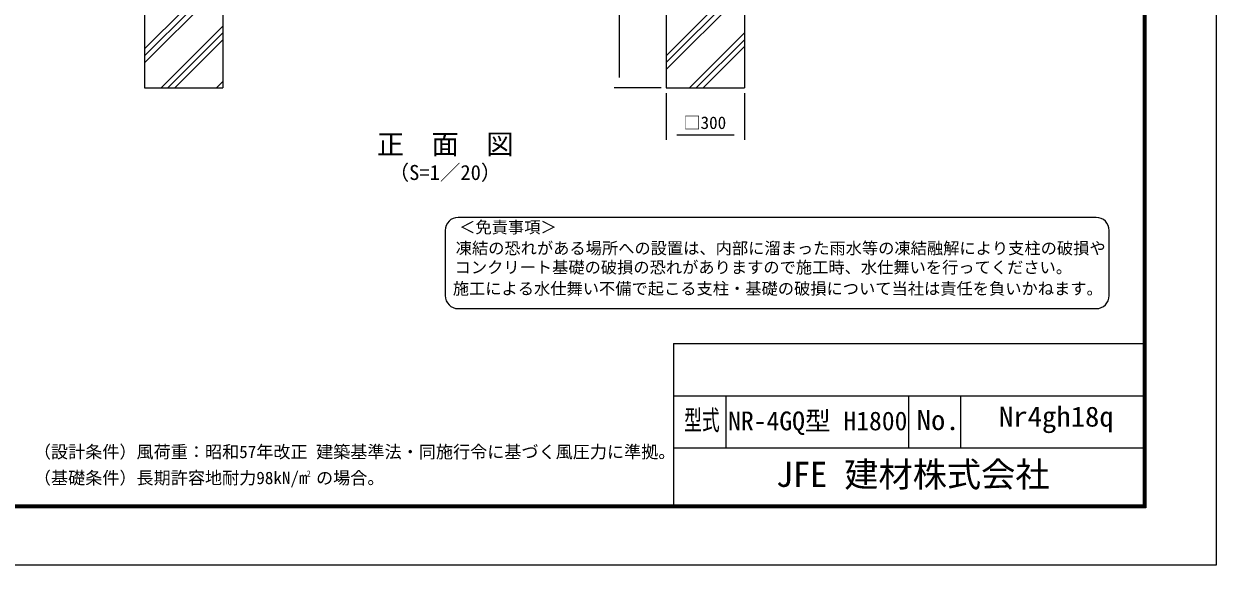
# Model space of a CAD drawing. Units: millimetres, scale not verified. Extents: x -4200 to 4200, y -2970 to 2970.
# Drawn here: x -371 to 4200, y -2970 to -893 of the extents above; entities that cross this region are included whole.
import ezdxf
from ezdxf.enums import TextEntityAlignment as Align

# ---------------------------------------------------------------- set-up
doc = ezdxf.new("R2010")
doc.units = ezdxf.units.MM
doc.header["$LTSCALE"] = 10
for name, color, linetype, lineweight in [('0-0_D-TTL-TXT', 7, 'Continuous', 25), ('0-4_D-DCR-HCH', 7, 'Continuous', 13), ('0-6_D-STR4', 7, 'Continuous', 25), ('0-7_D-STR-DIM', 7, 'Continuous', 13), ('0-C_D-TTL', 7, 'Continuous', 25)]:
    doc.layers.add(name, color=color, linetype=linetype, lineweight=lineweight)
doc.styles.add('ＭＳ ゴシック', font='')
doc.styles.get('ＭＳ ゴシック').set_extended_font_data('MS Gothic')

msp = doc.modelspace()

# ---------------------------------------------------------------- linework, layer by layer
at = {"layer": '0-0_D-TTL-TXT', "color": 2}
for p, q in [((3740.02, -1635.69), (1294.47, -1635.69)), ((1244.47, -1685.69), (1244.47, -1935.69)), ((3790.02, -1935.69), (3790.02, -1685.69)), ((1294.47, -1985.69), (3740.02, -1985.69))]:
    msp.add_line(p, q, dxfattribs=at)
for centre, start, end in [((1294.47, -1685.69), 90, 180), ((3740.02, -1685.69), 0, 90), ((1294.47, -1935.69), 180, 270), ((3740.02, -1935.69), 270, 0)]:
    msp.add_arc(centre, 50, start, end, dxfattribs=at)
at = {"layer": '0-4_D-DCR-HCH'}
for p, q in [((91.99, -1042.49), (391.99, -742.49)), ((2091.99, -1041.64), (2391.99, -741.64)), ((2091.99, -1068.15), (2391.99, -768.15)), ((91.99, -1015.98), (269.33, -838.63)), ((91.99, -989.46), (242.82, -838.63)), ((2091.99, -1015.12), (2268.48, -838.63)), ((154.95, -1138.63), (391.99, -901.59)), ((181.47, -1138.63), (391.99, -928.11)), ((207.98, -1138.63), (391.99, -954.62)), ((2180.61, -1138.63), (2391.99, -927.25)), ((2207.13, -1138.63), (2391.99, -953.77)), ((2233.64, -1138.63), (2391.99, -980.28)), ((367.08, -1138.63), (391.99, -1113.72))]:
    msp.add_line(p, q, dxfattribs=at)
at = {"layer": '0-6_D-STR4'}
for p, q in [((91.99, -538.63), (91.99, -1138.63)), ((391.99, -538.63), (391.99, -1138.63)), ((2091.99, -538.63), (2091.99, -1138.63)), ((2391.99, -538.63), (2391.99, -1138.63)), ((91.99, -1138.63), (391.99, -1138.63)), ((2091.99, -1138.63), (2391.99, -1138.63))]:
    msp.add_line(p, q, dxfattribs=at)
at = {"layer": '0-7_D-STR-DIM'}
for p, q in [((1911.99, -578.63), (1911.99, -1098.63)), ((2071.99, -1138.63), (1891.99, -1138.63)), ((2091.99, -1158.63), (2091.99, -1338.63)), ((2391.99, -1158.63), (2391.99, -1338.63)), ((2131.99, -1318.63), (2351.99, -1318.63))]:
    msp.add_line(p, q, dxfattribs=at)
at = {"layer": '0-C_D-TTL'}
for p, q in [((2120, -2120), (2120, -2740)), ((2120, -2120), (3920, -2120)), ((2120, -2320), (3920, -2320)), ((2320, -2320), (2320, -2520)), ((3020, -2320), (3020, -2520)), ((3220, -2320), (3220, -2520)), ((2120, -2520), (3920, -2520))]:
    msp.add_line(p, q, dxfattribs=at)
at = {"layer": '0-C_D-TTL', "color": 2}
msp.add_lwpolyline([(-4200, 2970), (4200, 2970), (4200, -2970), (-4200, -2970)], close=True, dxfattribs=at)
at = {"layer": '0-C_D-TTL'}
for points in [[(-3930, 2750), (3930, 2750), (3930, -2750), (-3930, -2750)], [(-3927.5, 2747.5), (3927.5, 2747.5), (3927.5, -2747.5), (-3927.5, -2747.5)], [(-3925, 2745), (3925, 2745), (3925, -2745), (-3925, -2745)], [(-3922.5, 2742.5), (3922.5, 2742.5), (3922.5, -2742.5), (-3922.5, -2742.5)], [(-3920, 2740), (3920, 2740), (3920, -2740), (-3920, -2740)]]:
    msp.add_lwpolyline(points, close=True, dxfattribs=at)

# ---------------------------------------------------------------- texts
at = {"layer": '0-0_D-TTL-TXT', "style": 'ＭＳ ゴシック'}
for s, height, p in [('正\u3000面\u3000図', 76.98, (982.09, -1416.31)), ('（S=1／20）', 57.7, (1027.57, -1509.5)), ('＜免責事項＞ \u3000\u3000', 45.67, (1298.17, -1709.87)), ('凍結の恐れがある場所への設置は、内部に溜まった雨水等の凍結融解により支柱の破損や', 45.67, (1284.65, -1790.36)), ('コンクリート基礎の破損の恐れがありますので施工時、水仕舞いを行ってください。', 45.67, (1280.54, -1863.79)), ('施工による水仕舞い不備で起こる支柱・基礎の破損について当社は責任を負いかねます。 ', 45.67, (1273.55, -1945.28)), ('NR-4GQ型 H1800', 72.14, (2329.13, -2474.21)), ('（設計条件）風荷重：昭和57年改正 建築基準法・同施行令に基づく風圧力に準拠。', 48.09, (-332.45, -2573.6)), ('JFE 建材株式会社', 96.19, (2512.38, -2698.5)), ('（基礎条件）長期許容地耐力98kN/m の場合。', 48.09, (-332.45, -2673.6)), ('2', 24.05, (713.02, -2637.79))]:
    msp.add_text(s, height=height, dxfattribs=at).set_placement(p, align=Align.BOTTOM_LEFT)
for s, width, p in [('型式', 0.65, (2160.27, -2474.8)), ('No.', 1.05, (3052, -2474.8)), ('Nr4gh18q', 1.05, (3367.33, -2461.47))]:
    msp.add_text(s, height=76.98, dxfattribs=dict(at, width=width)).set_placement(p, align=Align.BOTTOM_LEFT)
at = {"layer": '0-7_D-STR-DIM', "style": 'ＭＳ ゴシック'}
msp.add_text('□300', height=48.09, dxfattribs=at).set_placement((2157.84, -1310.88), align=Align.BOTTOM_LEFT)

doc.saveas('drawing.dxf')
